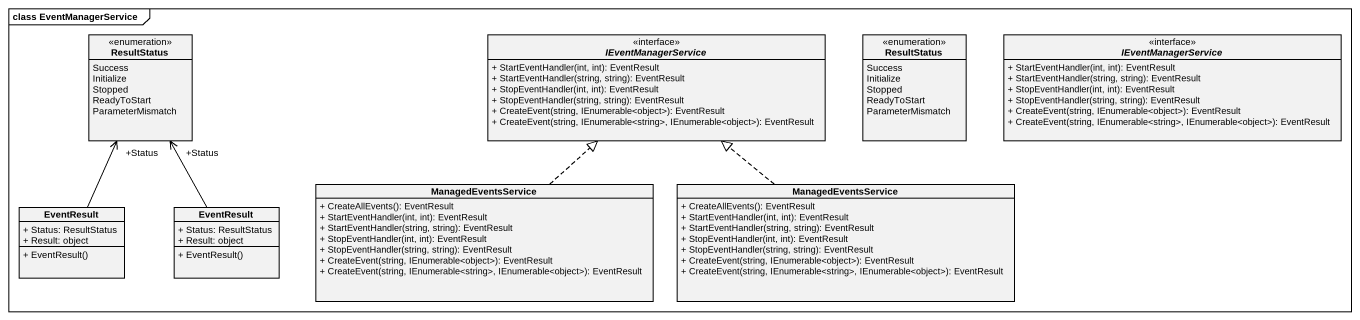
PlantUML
@startuml
mainframe class EventManagerService
hide circle
hide empty members
skinparam classAttributeIconSize 0
enum ResultStatus {
  Success
  Initialize
  Stopped
  ReadyToStart
  ParameterMismatch
}
interface IEventManagerService {
  + StartEventHandler(int, int): EventResult
  + StartEventHandler(string, string): EventResult
  + StopEventHandler(int, int): EventResult
  + StopEventHandler(string, string): EventResult
  + CreateEvent(string, IEnumerable<object>): EventResult
  + CreateEvent(string, IEnumerable<string>, IEnumerable<object>): EventResult
}
enum "ResultStatus" as ResultStatus_2 {
  Success
  Initialize
  Stopped
  ReadyToStart
  ParameterMismatch
}
interface "IEventManagerService" as IEventManagerService_2 {
  + StartEventHandler(int, int): EventResult
  + StartEventHandler(string, string): EventResult
  + StopEventHandler(int, int): EventResult
  + StopEventHandler(string, string): EventResult
  + CreateEvent(string, IEnumerable<object>): EventResult
  + CreateEvent(string, IEnumerable<string>, IEnumerable<object>): EventResult
}
class EventResult {
  + Status: ResultStatus
  + Result: object
  + EventResult()
}
class "EventResult" as EventResult_2 {
  + Status: ResultStatus
  + Result: object
  + EventResult()
}
class ManagedEventsService {
  + CreateAllEvents(): EventResult
  + StartEventHandler(int, int): EventResult
  + StartEventHandler(string, string): EventResult
  + StopEventHandler(int, int): EventResult
  + StopEventHandler(string, string): EventResult
  + CreateEvent(string, IEnumerable<object>): EventResult
  + CreateEvent(string, IEnumerable<string>, IEnumerable<object>): EventResult
}
class "ManagedEventsService" as ManagedEventsService_2 {
  + CreateAllEvents(): EventResult
  + StartEventHandler(int, int): EventResult
  + StartEventHandler(string, string): EventResult
  + StopEventHandler(int, int): EventResult
  + StopEventHandler(string, string): EventResult
  + CreateEvent(string, IEnumerable<object>): EventResult
  + CreateEvent(string, IEnumerable<string>, IEnumerable<object>): EventResult
}
EventResult -up-> "+Status" ResultStatus
EventResult_2 -up-> "+Status" ResultStatus
ManagedEventsService .up.|> IEventManagerService
ManagedEventsService_2 .up.|> IEventManagerService
@enduml
